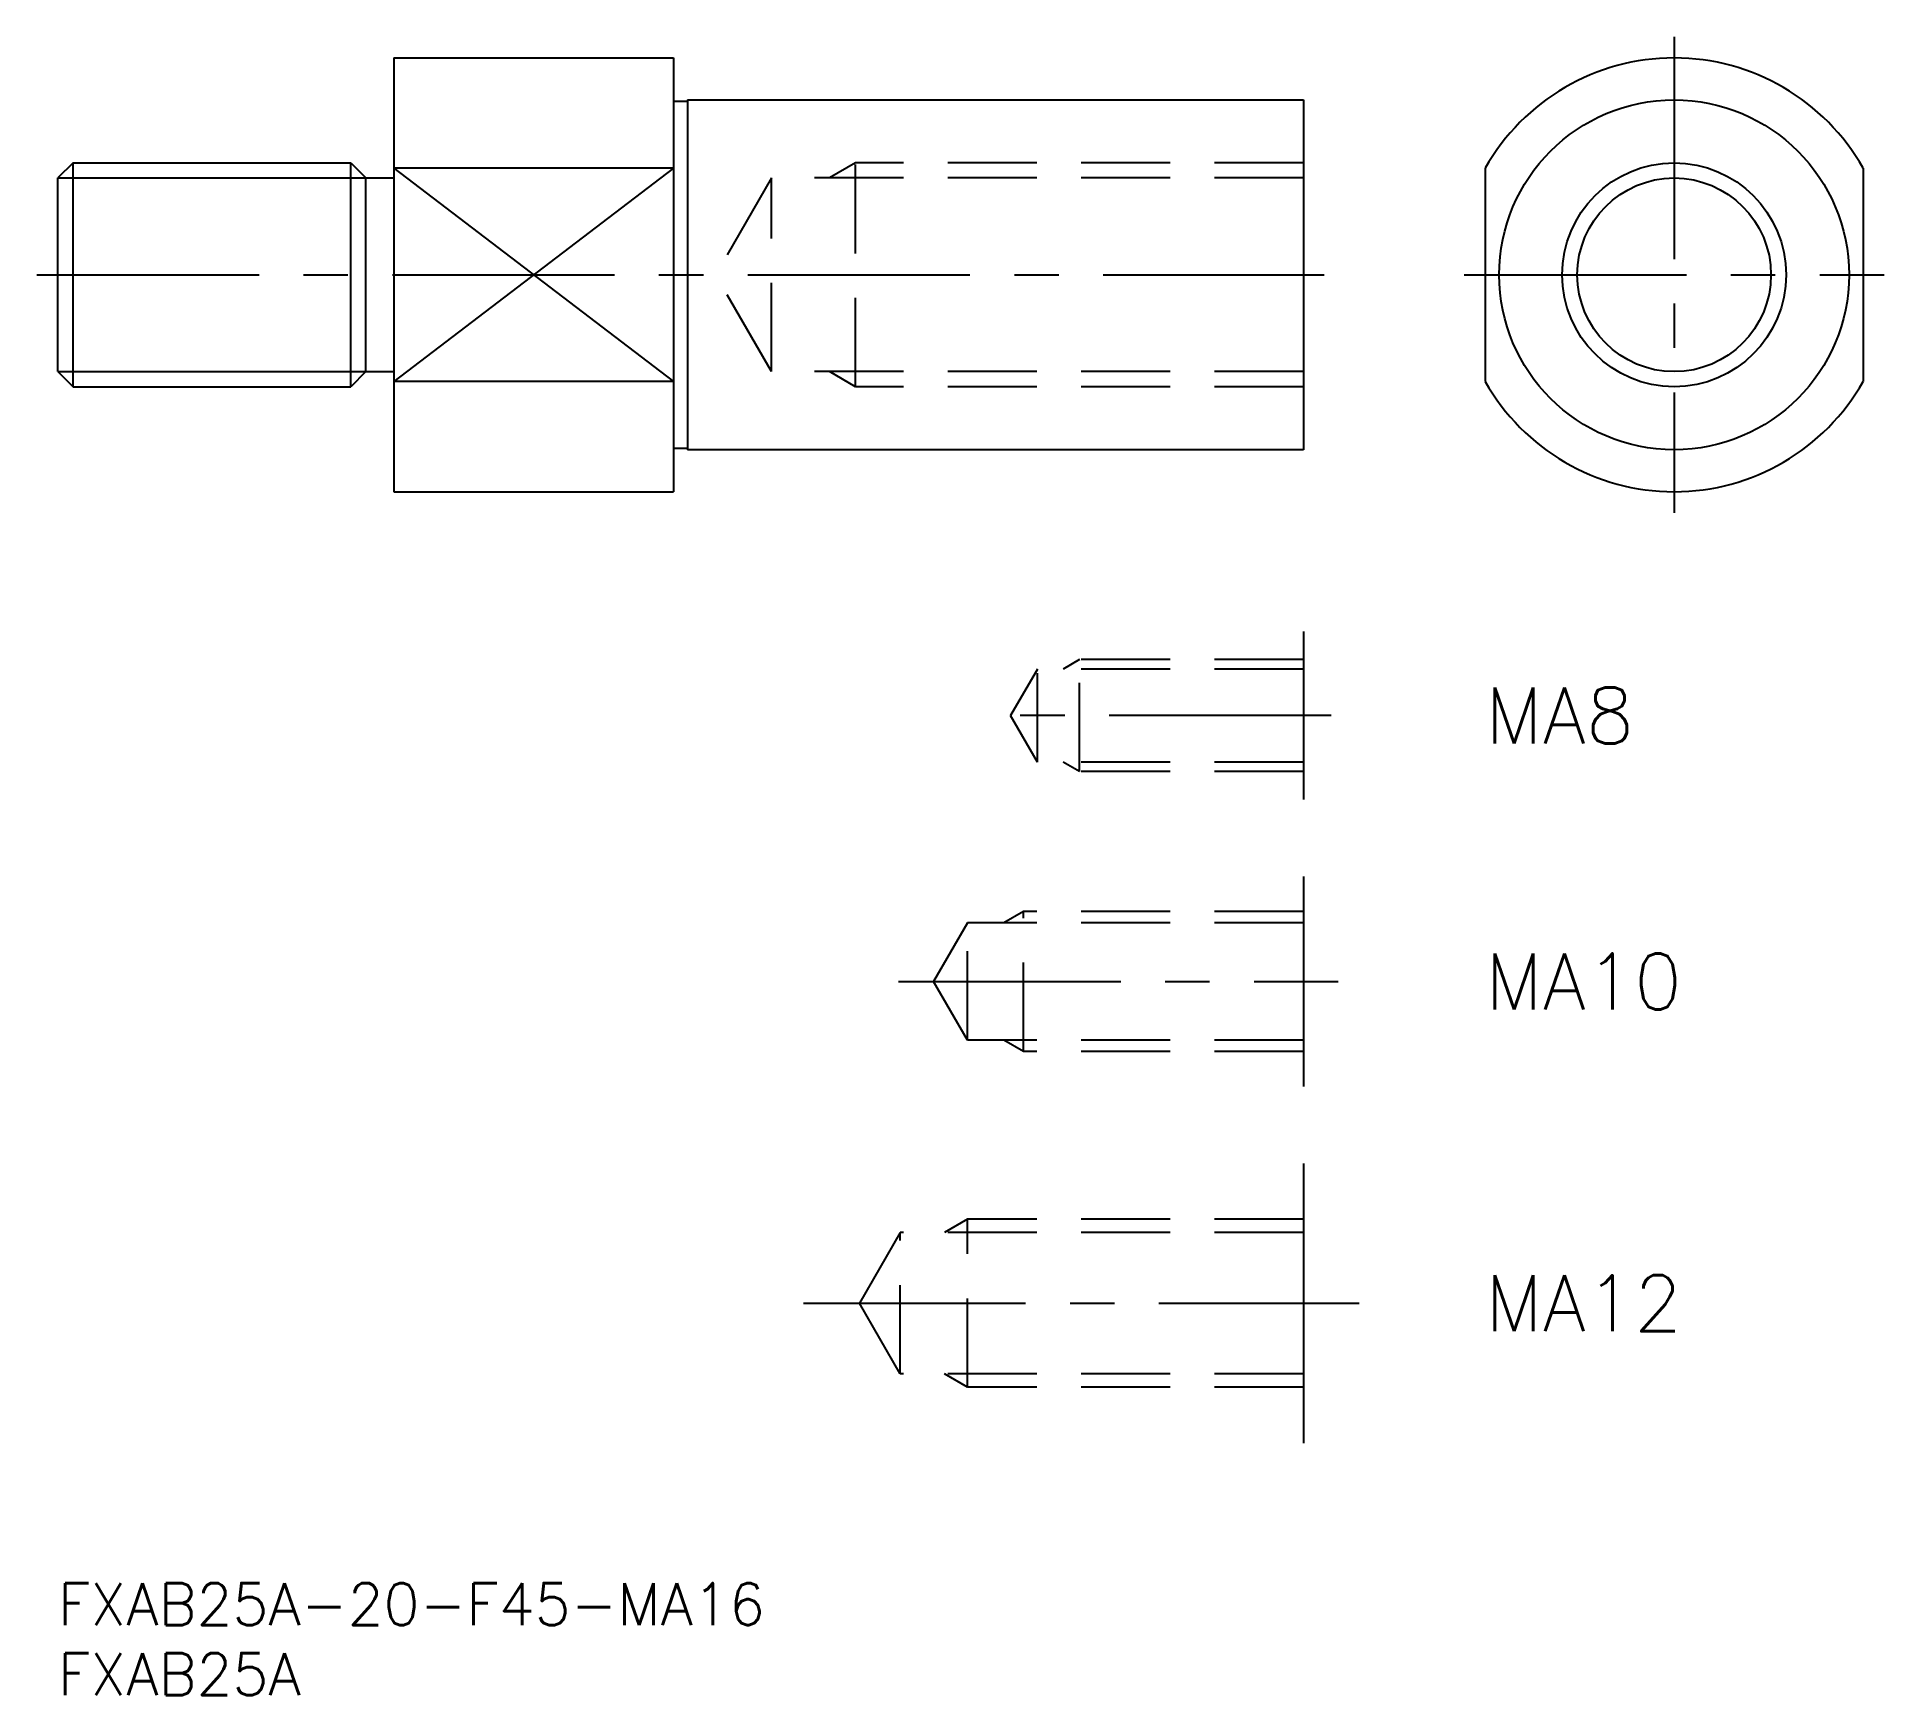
# Model space of a CAD drawing. Extents: x -1 to 130, y -8 to 111.
import ezdxf

# ---------------------------------------------------------------- set-up
doc = ezdxf.new("R2010")
doc.units = 0
doc.header["$LTSCALE"] = 0.5
doc.linetypes.add('CENTER', pattern=[50.8, 31.75, -6.35, 6.35, -6.35])
doc.linetypes.add('DASHED', pattern=[19.05, 12.7, -6.35])
for name, color, linetype in [('MSM_CENTER', 1, 'CENTER'), ('MSM_CONTINUOUS', 7, 'CONTINUOUS'), ('MSM_DASHED', 4, 'DASHED'), ('MSM_NARROW', 5, 'CONTINUOUS'), ('MSM_PART_NUMBER', 7, 'CONTINUOUS')]:
    doc.layers.add(name, color=color, linetype=linetype)
doc.styles.get("Standard").update_dxf_attribs({"font": 'txt.shx', "height": 3, "bigfont": 'bigfont.shx'})

# ---------------------------------------------------------------- blocks, each defined once
blk = doc.blocks.new('*U5')
at = {"layer": 'MSM_PART_NUMBER'}
blk.add_text('FXAB25A-20-F45-MA16', height=3, dxfattribs=at).set_placement((0, -3))
blk = doc.blocks.new('*U6')
at = {"layer": 'MSM_PART_NUMBER'}
blk.add_text('FXAB25A', height=3, dxfattribs=at).set_placement((0, -8))
blk = doc.blocks.new('*U7')
at = {"layer": 'MSM_PART_NUMBER'}
blk.add_text('MA12', height=4, dxfattribs=at).set_placement((102, 18))
blk = doc.blocks.new('*U8')
at = {"layer": 'MSM_PART_NUMBER'}
blk.add_text('MA10', height=4, dxfattribs=at).set_placement((102, 41))
blk = doc.blocks.new('*U9')
at = {"layer": 'MSM_PART_NUMBER'}
blk.add_text('MA8', height=4, dxfattribs=at).set_placement((102, 60))

msp = doc.modelspace()

# ---------------------------------------------------------------- linework, layer by layer
at = {"layer": 'MSM_CENTER'}
for p, q in [((115.5, 110.5), (115.5, 76.5)), ((-1.5, 93.5), (90.5, 93.5)), ((100.5, 93.5), (130.5, 93.5)), ((91, 62), (66.08, 62)), ((60.08, 43), (91.5, 43)), ((53.28, 20), (93, 20))]:
    msp.add_line(p, q, dxfattribs=at)
at = {"layer": 'MSM_CONTINUOUS'}
for p, q in [((24, 109), (24, 78)), ((24, 109), (44, 109)), ((44, 109), (44, 78)), ((44, 105.9), (45, 105.9)), ((45, 106), (89, 106)), ((45, 106), (45, 81)), ((89, 106), (89, 81)), ((1.08, 101.5), (0, 100.42)), ((0, 86.58), (0, 100.42)), ((1.08, 101.5), (20.92, 101.5)), ((1.08, 85.5), (1.08, 101.5)), ((20.92, 85.5), (20.92, 101.5)), ((20.92, 101.5), (22, 100.42)), ((22, 86.58), (22, 100.42)), ((22, 100.42), (24, 100.42)), ((44, 101.12), (24, 101.12)), ((102, 101.12), (102, 85.88)), ((129, 101.12), (129, 85.88)), ((0, 86.58), (1.08, 85.5)), ((22, 86.58), (20.92, 85.5)), ((22, 86.58), (24, 86.58)), ((44, 85.88), (24, 85.88)), ((1.08, 85.5), (20.92, 85.5)), ((44, 81.1), (45, 81.1)), ((89, 81), (45, 81)), ((24, 78), (44, 78)), ((89, 68), (89, 56)), ((89, 50.5), (89, 35.5)), ((89, 30), (89, 10))]:
    msp.add_line(p, q, dxfattribs=at)
for radius in [12.5, 6.92]:
    msp.add_circle((115.5, 93.5), radius, dxfattribs=at)
for start, end in [(29.4287, 150.5713), (209.4287, 330.5713)]:
    msp.add_arc((115.5, 93.5), 15.5, start, end, dxfattribs=at)
at = {"layer": 'MSM_DASHED'}
for p, q in [((51, 100.42), (47.01, 93.5)), ((51, 86.58), (51, 100.42)), ((89, 100.42), (51, 100.42)), ((57, 101.5), (55.13, 100.42)), ((57, 85.5), (57, 101.5)), ((89, 101.5), (57, 101.5)), ((51, 86.58), (47.01, 93.5)), ((89, 86.58), (51, 86.58)), ((57, 85.5), (55.13, 86.58)), ((89, 85.5), (57, 85.5)), ((73, 66), (71.83, 65.32)), ((73, 58), (73, 66)), ((89, 66), (73, 66)), ((70, 65.32), (68.08, 62)), ((70, 58.68), (70, 65.32)), ((89, 65.32), (70, 65.32)), ((70, 58.68), (68.08, 62)), ((89, 58.68), (70, 58.68)), ((73, 58), (71.83, 58.68)), ((89, 58), (73, 58)), ((69, 48), (67.59, 47.19)), ((69, 38), (69, 48)), ((89, 48), (69, 48)), ((65, 47.19), (62.58, 43)), ((65, 38.81), (65, 47.19)), ((89, 47.19), (65, 47.19)), ((65, 38.81), (62.58, 43)), ((89, 38.81), (65, 38.81)), ((69, 38), (67.59, 38.81)), ((89, 38), (69, 38)), ((65, 26), (63.36, 25.05)), ((65, 14), (65, 26)), ((89, 26), (65, 26)), ((60.2, 25.05), (57.28, 20)), ((60.2, 14.95), (60.2, 25.05)), ((89, 25.05), (60.2, 25.05)), ((60.2, 14.95), (57.28, 20)), ((89, 14.95), (60.2, 14.95)), ((65, 14), (63.36, 14.95)), ((89, 14), (65, 14))]:
    msp.add_line(p, q, dxfattribs=at)
at = {"layer": 'MSM_NARROW'}
for p, q in [((0, 100.42), (22, 100.42)), ((24, 101.12), (44, 85.88)), ((44, 101.12), (24, 85.88)), ((0, 86.58), (22, 86.58))]:
    msp.add_line(p, q, dxfattribs=at)
msp.add_circle((115.5, 93.5), 8, dxfattribs=at)

# ---------------------------------------------------------------- block references
at = {"layer": 'MSM_CONTINUOUS'}
for name in ['*U9', '*U8', '*U7', '*U5', '*U6']:
    msp.add_blockref(name, (0, 0), dxfattribs=at)

doc.saveas('drawing.dxf')
